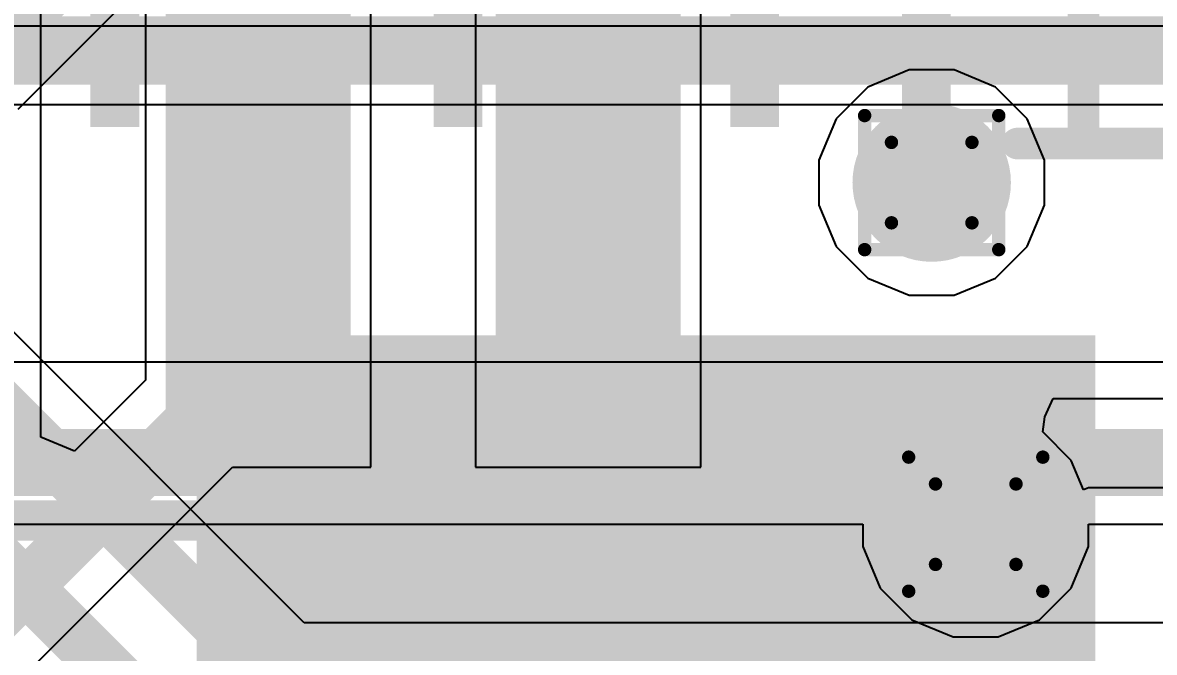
# Model space of a CAD drawing. Header units: inches. Extents: x -11 to 5433, y -4 to 5447.
# Drawn here: x 45.146 to 49.432, y 27.781 to 30.167 of the extents above; entities that cross this region are included whole.
import ezdxf

# ---------------------------------------------------------------- set-up
doc = ezdxf.new("R2010")
doc.units = ezdxf.units.IN
for name, color, linetype in [('Bottom Layer', 5, 'Continuous'), ('Bottom Overlay', 54, 'Continuous'), ('Bottom Paste', 16, 'Continuous'), ('Bottom Solder', 6, 'Continuous'), ('Dimensions', 6, 'Continuous'), ('Drill Drawing', 1, 'Continuous'), ('Ground', 16, 'Continuous'), ('Mechanical 4', 56, 'Continuous'), ('Power', 76, 'Continuous'), ('Top Layer', 1, 'Continuous'), ('Top Paste', 8, 'Continuous'), ('Top Solder', 216, 'Continuous'), ('Via Holes', 16, 'Continuous')]:
    doc.layers.add(name, color=color, linetype=linetype)
doc.styles.add('Arial', font='', dxfattribs={"height": 0.2})
doc.styles.get('Arial').set_extended_font_data('Arial')

# ---------------------------------------------------------------- blocks, each defined once
blk = doc.blocks.new('SM06B_GHS_TB_LF__SN__B_1')
at = {"layer": 'Bottom Layer'}
for points in [[(1.5745, -0.8994), (2.1745, -0.8994), (2.1745, -2.5994), (1.5745, -2.5994)], [(2.8245, -0.8994), (3.4245, -0.8994), (3.4245, -2.5994), (2.8245, -2.5994)]]:
    blk.add_hatch(color=5, dxfattribs=at).paths.add_polyline_path(points)
at = {"layer": 'Bottom Paste'}
for points in [[(1.5745, -0.8994), (2.1745, -0.8994), (2.1745, -2.5994), (1.5745, -2.5994)], [(2.8245, -0.8994), (3.4245, -0.8994), (3.4245, -2.5994), (2.8245, -2.5994)]]:
    blk.add_hatch(color=16, dxfattribs=at).paths.add_polyline_path(points)
at = {"layer": 'Bottom Solder'}
for points in [[(1.5237, -0.8486), (2.2253, -0.8486), (2.2253, -2.6502), (1.5237, -2.6502)], [(2.7737, -0.8486), (3.4753, -0.8486), (3.4753, -2.6502), (2.7737, -2.6502)]]:
    blk.add_hatch(color=6, dxfattribs=at).paths.add_polyline_path(points)
at = {"layer": 'Bottom Overlay'}
for points in [[(5, -0.25, 0.12, 0.12, 0), (5, -1.5, 0.12, 0.12, 0)], [(4.75, -1.5, 0.12, 0.12, 0), (5.5, -1.5, 0.12, 0.12, 0)]]:
    blk.add_lwpolyline(points, format="xyseb", dxfattribs=at)
for points in [[(4.72, -1.5, 0.06, 0.06, 1), (4.7799, -1.5, 0.06, 0.06, 1)], [(4.97, -1.5, 0.06, 0.06, 1), (5.03, -1.5, 0.06, 0.06, 1)]]:
    blk.add_lwpolyline(points, format="xyseb", close=True, dxfattribs=at)
blk = doc.blocks.new('QFN_56__7_7__4')
at = {"layer": 'Top Layer'}
blk.add_hatch(color=1, dxfattribs=at).paths.add_polyline_path([(-1.6, 1.6), (1.6, 1.6), (1.6, -1.6), (-1.6, -1.6)])
at = {"layer": 'Top Paste'}
blk.add_hatch(color=8, dxfattribs=at).paths.add_polyline_path([(-1.6, 1.6), (1.6, 1.6), (1.6, -1.6), (-1.6, -1.6)])
at = {"layer": 'Top Solder'}
blk.add_hatch(color=216, dxfattribs=at).paths.add_polyline_path([(-1.7016, 1.7016), (1.7016, 1.7016), (1.7016, -1.7016), (-1.7016, -1.7016)])

msp = doc.modelspace()

# ---------------------------------------------------------------- hatches: boundary and pattern name
at = {"layer": 'Bottom Layer'}
h = msp.add_hatch(color=5, dxfattribs=at)
edge = h.paths.add_edge_path()
edge.add_arc((48.5889, 29.5608), 0.3, 0, 360)
h = msp.add_hatch(color=5, dxfattribs=at)
edge = h.paths.add_edge_path()
edge.add_arc((48.7557, 28.2665), 0.3, 0, 360)
at = {"layer": 'Ground'}
h = msp.add_hatch(color=16, dxfattribs=at)
edge = h.paths.add_edge_path()
edge.add_arc((48.5889, 29.5608), 0.3, 0, 360)
h = msp.add_hatch(color=16, dxfattribs=at)
edge = h.paths.add_edge_path()
edge.add_arc((48.7557, 28.2665), 0.3, 0, 360)
at = {"layer": 'Power'}
h = msp.add_hatch(color=76, dxfattribs=at)
edge = h.paths.add_edge_path()
edge.add_arc((48.5889, 29.5608), 0.3, 0, 360)
h = msp.add_hatch(color=76, dxfattribs=at)
edge = h.paths.add_edge_path()
edge.add_arc((48.7557, 28.2665), 0.3, 0, 360)
at = {"layer": 'Top Layer'}
h = msp.add_hatch(color=1, dxfattribs=at)
edge = h.paths.add_edge_path()
edge.add_arc((48.5889, 29.5608), 0.3, 0, 360)
h = msp.add_hatch(color=1, dxfattribs=at)
edge = h.paths.add_edge_path()
edge.add_arc((48.7557, 28.2665), 0.3, 0, 360)
at = {"layer": 'Via Holes'}
h = msp.add_hatch(color=7, dxfattribs=at)
edge = h.paths.add_edge_path()
edge.add_arc((48.5889, 29.5608), 0.15, 0, 360)
h = msp.add_hatch(color=7, dxfattribs=at)
edge = h.paths.add_edge_path()
edge.add_arc((48.7557, 28.2665), 0.15, 0, 360)

# ---------------------------------------------------------------- linework, layer by layer
at = {"layer": 'Bottom Layer'}
for p, q in [((45.2151, 28.5957), (45.2151, 30.4364)), ((45.611, 30.4364), (45.611, 28.812)), ((46.465, 28.4824), (46.465, 30.4364)), ((46.8609, 30.4364), (46.8609, 28.4824)), ((47.7149, 28.4824), (47.7149, 30.4364)), ((45.611, 28.812), (45.3421, 28.543)), ((45.3421, 28.543), (45.2151, 28.5957)), ((44.7743, 27.316), (45.9406, 28.4824)), ((45.9406, 28.4824), (46.465, 28.4824)), ((46.8609, 28.4824), (47.7149, 28.4824))]:
    msp.add_line(p, q, dxfattribs=at)
for points in [[(45.9536, 29.5288, 0.2032, 0.2032, 0), (46.0888, 29.6931, 0.2032, 0.2032, 0)], [(46.038, 28.9094, 0.2032, 0.2032, 0), (46.038, 29.4594, 0.2032, 0.2032, 0)], [(44.6094, 27.4808, 0.2032, 0.2032, 0), (46.038, 28.9094, 0.2032, 0.2032, 0)]]:
    msp.add_lwpolyline(points, format="xyseb", dxfattribs=at)
for points in [[(46.038, 29.6931, 0.1016, 0.1016, 1), (46.1396, 29.6931, 0.1016, 0.1016, 1)], [(45.9028, 29.5288, 0.1016, 0.1016, 1), (46.0044, 29.5288, 0.1016, 0.1016, 1)], [(45.9872, 29.4594, 0.1016, 0.1016, 1), (46.0888, 29.4594, 0.1016, 0.1016, 1)], [(45.9872, 28.9094, 0.1016, 0.1016, 1), (46.0888, 28.9094, 0.1016, 0.1016, 1)], [(45.9872, 28.9094, 0.1016, 0.1016, 1), (46.0888, 28.9094, 0.1016, 0.1016, 1)]]:
    msp.add_lwpolyline(points, format="xyseb", close=True, dxfattribs=at)
at = {"layer": 'Dimensions'}
msp.add_lwpolyline([(32.5832, 29.995, 0.127, 0.127, 0), (61.5832, 29.995, 0.127, 0.127, 0)], format="xyseb", dxfattribs=at)
at = {"layer": 'Drill Drawing'}
for points in [[(48.3349, 29.8148, 0.0508, 0.0508, 0), (48.8429, 29.8148, 0.0508, 0.0508, 0)], [(48.3349, 29.3068, 0.0508, 0.0508, 0), (48.3349, 29.8148, 0.0508, 0.0508, 0)], [(48.8429, 29.3068, 0.0508, 0.0508, 0), (48.8429, 29.8148, 0.0508, 0.0508, 0)], [(48.4365, 29.7132, 0.0508, 0.0508, 0), (48.7413, 29.7132, 0.0508, 0.0508, 0)], [(48.4365, 29.4084, 0.0508, 0.0508, 0), (48.4365, 29.7132, 0.0508, 0.0508, 0)], [(48.7413, 29.4084, 0.0508, 0.0508, 0), (48.7413, 29.7132, 0.0508, 0.0508, 0)], [(48.4365, 29.4084, 0.0508, 0.0508, 0), (48.7413, 29.4084, 0.0508, 0.0508, 0)], [(48.3349, 29.3068, 0.0508, 0.0508, 0), (48.8429, 29.3068, 0.0508, 0.0508, 0)], [(48.5017, 28.5205, 0.0508, 0.0508, 0), (49.0097, 28.5205, 0.0508, 0.0508, 0)], [(48.5017, 28.0125, 0.0508, 0.0508, 0), (48.5017, 28.5205, 0.0508, 0.0508, 0)], [(49.0097, 28.0125, 0.0508, 0.0508, 0), (49.0097, 28.5205, 0.0508, 0.0508, 0)], [(48.6033, 28.4189, 0.0508, 0.0508, 0), (48.9081, 28.4189, 0.0508, 0.0508, 0)], [(48.6033, 28.1141, 0.0508, 0.0508, 0), (48.6033, 28.4189, 0.0508, 0.0508, 0)], [(48.9081, 28.1141, 0.0508, 0.0508, 0), (48.9081, 28.4189, 0.0508, 0.0508, 0)], [(48.6033, 28.1141, 0.0508, 0.0508, 0), (48.9081, 28.1141, 0.0508, 0.0508, 0)], [(48.5017, 28.0125, 0.0508, 0.0508, 0), (49.0097, 28.0125, 0.0508, 0.0508, 0)]]:
    msp.add_lwpolyline(points, format="xyseb", dxfattribs=at)
for points in [[(48.3222, 29.8148, 0.0254, 0.0254, 1), (48.3476, 29.8148, 0.0254, 0.0254, 1)], [(48.3222, 29.8148, 0.0254, 0.0254, 1), (48.3476, 29.8148, 0.0254, 0.0254, 1)], [(48.8302, 29.8148, 0.0254, 0.0254, 1), (48.8556, 29.8148, 0.0254, 0.0254, 1)], [(48.8302, 29.8148, 0.0254, 0.0254, 1), (48.8556, 29.8148, 0.0254, 0.0254, 1)], [(48.4238, 29.7132, 0.0254, 0.0254, 1), (48.4492, 29.7132, 0.0254, 0.0254, 1)], [(48.4238, 29.7132, 0.0254, 0.0254, 1), (48.4492, 29.7132, 0.0254, 0.0254, 1)], [(48.7286, 29.7132, 0.0254, 0.0254, 1), (48.754, 29.7132, 0.0254, 0.0254, 1)], [(48.7286, 29.7132, 0.0254, 0.0254, 1), (48.754, 29.7132, 0.0254, 0.0254, 1)], [(48.4238, 29.4084, 0.0254, 0.0254, 1), (48.4492, 29.4084, 0.0254, 0.0254, 1)], [(48.4238, 29.4084, 0.0254, 0.0254, 1), (48.4492, 29.4084, 0.0254, 0.0254, 1)], [(48.7286, 29.4084, 0.0254, 0.0254, 1), (48.754, 29.4084, 0.0254, 0.0254, 1)], [(48.7286, 29.4084, 0.0254, 0.0254, 1), (48.754, 29.4084, 0.0254, 0.0254, 1)], [(48.3222, 29.3068, 0.0254, 0.0254, 1), (48.3476, 29.3068, 0.0254, 0.0254, 1)], [(48.3222, 29.3068, 0.0254, 0.0254, 1), (48.3476, 29.3068, 0.0254, 0.0254, 1)], [(48.8302, 29.3068, 0.0254, 0.0254, 1), (48.8556, 29.3068, 0.0254, 0.0254, 1)], [(48.8302, 29.3068, 0.0254, 0.0254, 1), (48.8556, 29.3068, 0.0254, 0.0254, 1)], [(48.489, 28.5205, 0.0254, 0.0254, 1), (48.5144, 28.5205, 0.0254, 0.0254, 1)], [(48.489, 28.5205, 0.0254, 0.0254, 1), (48.5144, 28.5205, 0.0254, 0.0254, 1)], [(48.997, 28.5205, 0.0254, 0.0254, 1), (49.0224, 28.5205, 0.0254, 0.0254, 1)], [(48.997, 28.5205, 0.0254, 0.0254, 1), (49.0224, 28.5205, 0.0254, 0.0254, 1)], [(48.5906, 28.4189, 0.0254, 0.0254, 1), (48.616, 28.4189, 0.0254, 0.0254, 1)], [(48.5906, 28.4189, 0.0254, 0.0254, 1), (48.616, 28.4189, 0.0254, 0.0254, 1)], [(48.8954, 28.4189, 0.0254, 0.0254, 1), (48.9208, 28.4189, 0.0254, 0.0254, 1)], [(48.8954, 28.4189, 0.0254, 0.0254, 1), (48.9208, 28.4189, 0.0254, 0.0254, 1)], [(48.5906, 28.1141, 0.0254, 0.0254, 1), (48.616, 28.1141, 0.0254, 0.0254, 1)], [(48.5906, 28.1141, 0.0254, 0.0254, 1), (48.616, 28.1141, 0.0254, 0.0254, 1)], [(48.8954, 28.1141, 0.0254, 0.0254, 1), (48.9208, 28.1141, 0.0254, 0.0254, 1)], [(48.8954, 28.1141, 0.0254, 0.0254, 1), (48.9208, 28.1141, 0.0254, 0.0254, 1)], [(48.489, 28.0125, 0.0254, 0.0254, 1), (48.5144, 28.0125, 0.0254, 0.0254, 1)], [(48.489, 28.0125, 0.0254, 0.0254, 1), (48.5144, 28.0125, 0.0254, 0.0254, 1)], [(48.997, 28.0125, 0.0254, 0.0254, 1), (49.0224, 28.0125, 0.0254, 0.0254, 1)], [(48.997, 28.0125, 0.0254, 0.0254, 1), (49.0224, 28.0125, 0.0254, 0.0254, 1)]]:
    msp.add_lwpolyline(points, format="xyseb", close=True, dxfattribs=at)
at = {"layer": 'Ground'}
for p, q in [((44.4478, 29.8563), (54.5403, 29.8563)), ((46.2127, 27.8931), (44.4746, 29.6312)), ((51.0546, 27.8931), (46.2127, 27.8931))]:
    msp.add_line(p, q, dxfattribs=at)
for points in [[(44.4478, 30.0894, 0.2032, 0.2032, 0), (55.8236, 30.0894, 0.2032, 0.2032, 0)], [(44.3098, 29.4664, 0.2032, 0.2032, 0), (46.1162, 27.66, 0.2032, 0.2032, 0)], [(44.5131, 28.6722, 0.2032, 0.2032, 0), (45.8554, 27.3298, 0.2032, 0.2032, 0)]]:
    msp.add_lwpolyline(points, format="xyseb", dxfattribs=at)
at = {"layer": 'Mechanical 4'}
msp.add_lwpolyline([(34.4972, 28.5, 0.254, 0.254, 0), (51.4972, 28.5, 0.254, 0.254, 0)], format="xyseb", dxfattribs=at)
at = {"layer": 'Power'}
for p, q in [((45.1285, 29.8393), (46.7674, 31.4782)), ((48.504, 29.9878), (48.3471, 29.9228)), ((48.6739, 29.9878), (48.504, 29.9878)), ((48.8308, 29.9228), (48.6739, 29.9878)), ((48.3471, 29.9228), (48.2269, 29.8027)), ((48.9509, 29.8027), (48.8308, 29.9228)), ((48.2269, 29.8027), (48.1619, 29.6457)), ((49.0159, 29.6457), (48.9509, 29.8027)), ((48.1619, 29.6457), (48.1619, 29.4759)), ((49.0159, 29.4759), (49.0159, 29.6457)), ((48.1619, 29.4759), (48.2269, 29.3189)), ((48.9509, 29.3189), (49.0159, 29.4759)), ((48.2269, 29.3189), (48.3471, 29.1988)), ((48.8308, 29.1988), (48.9509, 29.3189)), ((48.3471, 29.1988), (48.504, 29.1338)), ((48.6739, 29.1338), (48.8308, 29.1988)), ((48.504, 29.1338), (48.6739, 29.1338)), ((53.5077, 28.8808), (44.3655, 28.8808)), ((49.0174, 28.6731), (49.0486, 28.7433)), ((49.0486, 28.7433), (53.5077, 28.7433)), ((49.0097, 28.6163), (49.0174, 28.6731)), ((49.1177, 28.5084), (49.0097, 28.6163)), ((49.1641, 28.3963), (49.1177, 28.5084)), ((49.1827, 28.404), (49.1641, 28.3963)), ((54.144, 28.404), (49.1827, 28.404)), ((44.2131, 28.2665), (48.3287, 28.2665)), ((48.3287, 28.2665), (48.3287, 28.1816)), ((49.1827, 28.1816), (49.1827, 28.2665)), ((49.1827, 28.2665), (54.144, 28.2665)), ((48.3287, 28.1816), (48.3937, 28.0246)), ((49.1177, 28.0246), (49.1827, 28.1816)), ((48.3937, 28.0246), (48.5138, 27.9045)), ((48.9975, 27.9045), (49.1177, 28.0246)), ((48.5138, 27.9045), (48.6707, 27.8395)), ((48.8406, 27.8395), (48.9975, 27.9045)), ((48.6707, 27.8395), (48.8406, 27.8395))]:
    msp.add_line(p, q, dxfattribs=at)
msp.add_lwpolyline([(44.9728, 29.995, 0.1778, 0.1778, 0), (47.2377, 32.2599, 0.1778, 0.1778, 0)], format="xyseb", dxfattribs=at)
at = {"layer": 'Top Layer'}
msp.add_line((44.7407, 30.1543), (50.2722, 30.1543), dxfattribs=at)
for points in [[(44.0685, 28.2808, 0.1524, 0.1524, 0), (46.243, 28.2808, 0.1524, 0.1524, 0)], [(46.243, 28.2808, 0.1524, 0.1524, 0), (46.2573, 28.2665, 0.1524, 0.1524, 0)]]:
    msp.add_lwpolyline(points, format="xyseb", dxfattribs=at)
for points in [[(46.2049, 28.2808, 0.0762, 0.0762, 1), (46.2811, 28.2808, 0.0762, 0.0762, 1)], [(46.2049, 28.2808, 0.0762, 0.0762, 1), (46.2811, 28.2808, 0.0762, 0.0762, 1)], [(46.2192, 28.2665, 0.0762, 0.0762, 1), (46.2954, 28.2665, 0.0762, 0.0762, 1)]]:
    msp.add_lwpolyline(points, format="xyseb", close=True, dxfattribs=at)

# ---------------------------------------------------------------- block references
msp.add_blockref('SM06B_GHS_TB_LF__SN__B_1', (44.1635, 31.2088))
at = {"rotation": 270}
msp.add_blockref('QFN_56__7_7__4', (47.5065, 27.2808), dxfattribs=at)

# ---------------------------------------------------------------- texts
at = {"layer": 'Mechanical 4', "style": 'Arial'}
msp.add_text('26.80mm', height=1.524, dxfattribs=at).set_placement((39.9275, 29.7715))

doc.saveas('drawing.dxf')
